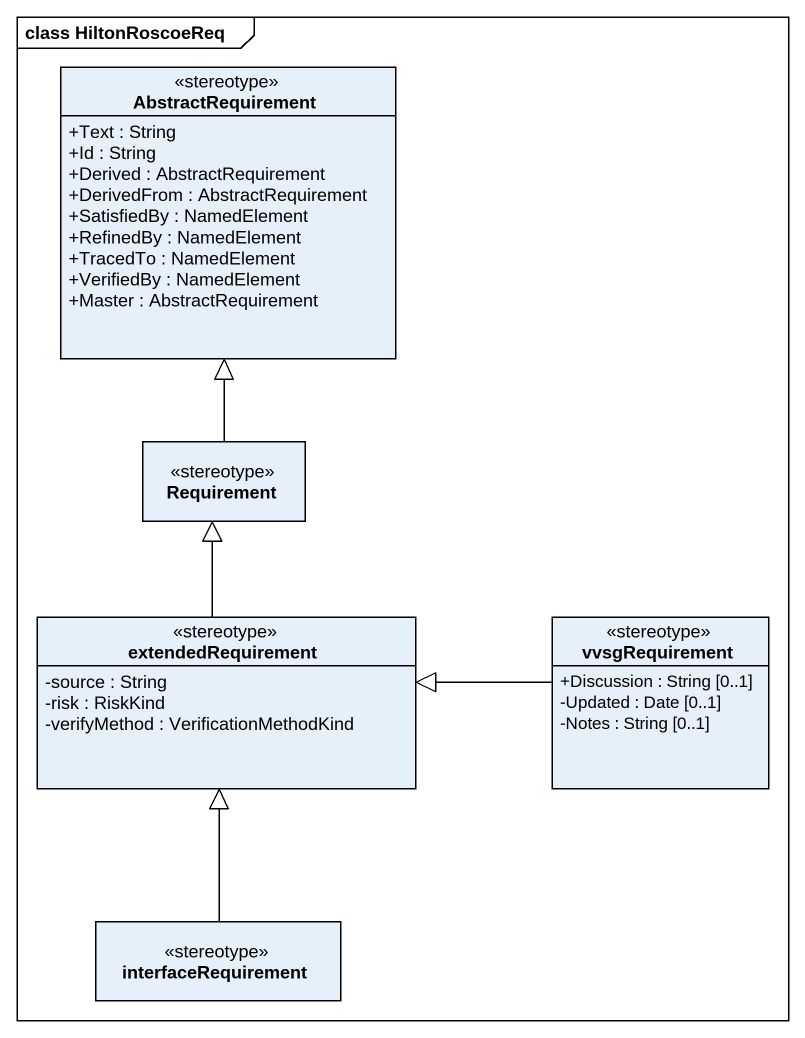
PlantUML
@startuml
mainframe class HiltonRoscoeReq
hide circle
hide empty members
skinparam classAttributeIconSize 0
class AbstractRequirement <<stereotype>> {
  +Text : String
  +Id : String
  +Derived : AbstractRequirement
  +DerivedFrom : AbstractRequirement
  +SatisfiedBy : NamedElement
  +RefinedBy : NamedElement
  +TracedTo : NamedElement
  +VerifiedBy : NamedElement
  +Master : AbstractRequirement
}
class Requirement <<stereotype>>
class extendedRequirement <<stereotype>> {
  -source : String
  -risk : RiskKind
  -verifyMethod : VerificationMethodKind
}
class vvsgRequirement <<stereotype>> {
  +Discussion : String [0..1]
  -Updated : Date [0..1]
  -Notes : String [0..1]
}
class interfaceRequirement <<stereotype>>
Requirement -up-|> AbstractRequirement
extendedRequirement -up-|> Requirement
vvsgRequirement -left-|> extendedRequirement
interfaceRequirement -up-|> extendedRequirement
@enduml
